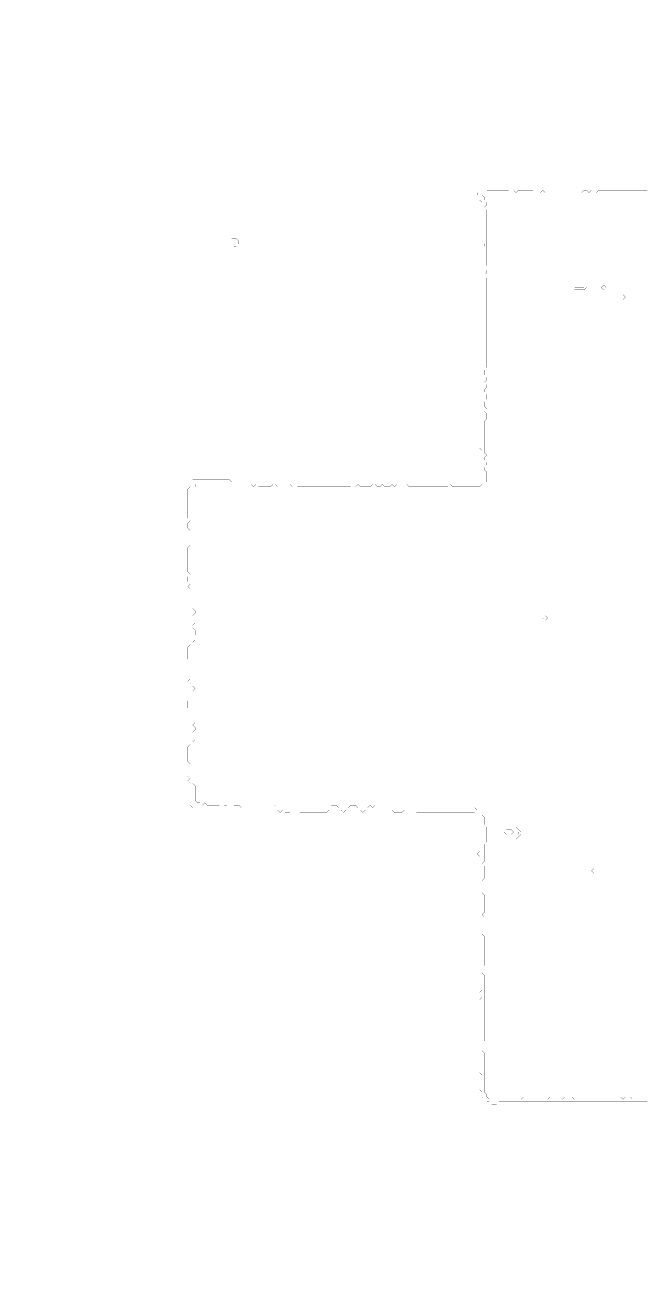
# Model space of a CAD drawing. Header units: metres. Extents: x 0 to 5069, y -5069 to 0.
# Drawn here: x 0 to 2535, y -5069 to 0 of the extents above; entities that cross this region are included whole.
import ezdxf

# ---------------------------------------------------------------- set-up
doc = ezdxf.new("R2010")
doc.units = ezdxf.units.M
doc.layers.add('conductor', color=1, linetype='Continuous')
doc.layers.add('substrate', color=5, linetype='Continuous')

msp = doc.modelspace()

# ---------------------------------------------------------------- linework, layer by layer
at = {"layer": 'conductor', "const_width": 0.5}
msp.add_lwpolyline([(2539.5, -674.6), (2529.6, -674.6), (2519.7, -674.6), (2509.7, -674.6), (2499.8, -674.6), (2489.9, -674.6), (2480, -674.6), (2470.1, -674.6), (2460.1, -674.6), (2450.2, -674.6), (2440.3, -674.6), (2430.4, -674.6), (2420.5, -674.6), (2410.5, -674.6), (2400.6, -674.6), (2390.7, -674.6), (2380.8, -674.6), (2370.9, -674.6), (2360.9, -674.6), (2351, -674.6), (2341.1, -674.6), (2331.2, -684.5), (2321.3, -684.5), (2311.3, -674.6), (2301.4, -684.5), (2291.5, -674.6), (2281.6, -674.6), (2271.7, -684.5), (2261.7, -684.5), (2251.8, -684.5), (2241.9, -684.5), (2232, -684.5), (2222.1, -684.5), (2212.1, -684.5), (2202.2, -684.5), (2192.3, -684.5), (2182.4, -684.5), (2172.5, -684.5), (2162.5, -684.5), (2152.6, -684.5), (2142.7, -684.5), (2132.8, -674.6), (2122.9, -684.5), (2112.9, -674.6), (2103, -684.5), (2093.1, -684.5), (2083.2, -684.5), (2073.3, -674.6), (2063.3, -674.6), (2053.4, -674.6), (2043.5, -674.6), (2033.6, -674.6), (2023.7, -674.6), (2013.7, -674.6), (2003.8, -684.5), (1993.9, -674.6), (1984, -684.5), (1974.1, -674.6), (1964.1, -674.6), (1954.2, -674.6), (1944.3, -674.6), (1934.4, -674.6), (1924.5, -674.6), (1914.5, -674.6), (1904.6, -674.6), (1894.7, -674.6), (1884.8, -674.6), (1874.9, -684.5), (1864.9, -694.4), (1874.9, -704.3), (1874.9, -714.2), (1884.8, -724.2), (1884.8, -734.1), (1874.9, -744), (1884.8, -753.9), (1884.8, -763.8), (1884.8, -773.8), (1884.8, -783.7), (1884.8, -793.6), (1884.8, -803.5), (1884.8, -813.4), (1884.8, -823.4), (1884.8, -833.3), (1884.8, -843.2), (1884.8, -853.1), (1884.8, -863), (1884.8, -873), (1884.8, -882.9), (1884.8, -892.8), (1884.8, -902.7), (1884.8, -912.6), (1884.8, -922.6), (1884.8, -932.5), (1884.8, -942.4), (1884.8, -952.3), (1884.8, -962.2), (1884.8, -972.2), (1884.8, -982.1), (1874.9, -992), (1884.8, -1001.9), (1884.8, -1011.8), (1874.9, -1021.8), (1884.8, -1031.7), (1884.8, -1041.6), (1884.8, -1051.5), (1884.8, -1061.4), (1884.8, -1071.4), (1884.8, -1081.3), (1884.8, -1091.2), (1884.8, -1101.1), (1884.8, -1111), (1884.8, -1121), (1884.8, -1130.9), (1884.8, -1140.8), (1884.8, -1150.7), (1884.8, -1160.6), (1884.8, -1170.6), (1884.8, -1180.5), (1884.8, -1190.4), (1884.8, -1200.3), (1884.8, -1210.2), (1884.8, -1220.2), (1884.8, -1230.1), (1884.8, -1240), (1884.8, -1249.9), (1884.8, -1259.8), (1884.8, -1269.8), (1884.8, -1279.7), (1884.8, -1289.6), (1884.8, -1299.5), (1884.8, -1309.4), (1884.8, -1319.3), (1884.8, -1329.3), (1884.8, -1339.2), (1884.8, -1349.1), (1884.8, -1359), (1884.8, -1368.9), (1884.8, -1378.9), (1884.8, -1388.8), (1884.8, -1398.7), (1874.9, -1408.6), (1874.9, -1418.5), (1874.9, -1428.5), (1884.8, -1438.4), (1884.8, -1448.3), (1874.9, -1458.2), (1884.8, -1468.1), (1884.8, -1478.1), (1874.9, -1488), (1874.9, -1497.9), (1884.8, -1507.8), (1884.8, -1517.7), (1884.8, -1527.7), (1874.9, -1537.6), (1874.9, -1547.5), (1874.9, -1557.4), (1884.8, -1567.3), (1874.9, -1577.3), (1884.8, -1587.2), (1884.8, -1597.1), (1884.8, -1607), (1874.9, -1616.9), (1874.9, -1626.9), (1874.9, -1636.8), (1874.9, -1646.7), (1874.9, -1656.6), (1874.9, -1666.5), (1874.9, -1676.5), (1874.9, -1686.4), (1874.9, -1696.3), (1874.9, -1706.2), (1874.9, -1716.1), (1874.9, -1726.1), (1874.9, -1736), (1874.9, -1745.9), (1884.8, -1755.8), (1874.9, -1765.7), (1874.9, -1775.7), (1884.8, -1785.6), (1884.8, -1795.5), (1874.9, -1805.4), (1874.9, -1815.3), (1884.8, -1825.3), (1884.8, -1835.2), (1884.8, -1845.1), (1884.8, -1855), (1884.8, -1864.9), (1874.9, -1874.9), (1864.9, -1874.9), (1855, -1884.8), (1845.1, -1884.8), (1835.2, -1884.8), (1825.3, -1884.8), (1815.3, -1884.8), (1805.4, -1884.8), (1795.5, -1884.8), (1785.6, -1884.8), (1775.7, -1884.8), (1765.7, -1884.8), (1755.8, -1884.8), (1745.9, -1884.8), (1736, -1874.9), (1726.1, -1884.8), (1716.1, -1884.8), (1706.2, -1884.8), (1696.3, -1884.8), (1686.4, -1884.8), (1676.5, -1884.8), (1666.5, -1884.8), (1656.6, -1884.8), (1646.7, -1884.8), (1636.8, -1884.8), (1626.9, -1884.8), (1616.9, -1884.8), (1607, -1884.8), (1597.1, -1884.8), (1587.2, -1884.8), (1577.3, -1884.8), (1567.3, -1884.8), (1557.4, -1874.9), (1547.5, -1874.9), (1537.6, -1874.9), (1527.7, -1874.9), (1517.7, -1874.9), (1507.8, -1884.8), (1497.9, -1874.9), (1488, -1884.8), (1478.1, -1884.8), (1468.1, -1884.8), (1458.2, -1874.9), (1448.3, -1884.8), (1438.4, -1884.8), (1428.5, -1874.9), (1418.5, -1874.9), (1408.6, -1884.8), (1398.7, -1884.8), (1388.8, -1884.8), (1378.9, -1884.8), (1368.9, -1884.8), (1359, -1874.9), (1349.1, -1884.8), (1339.2, -1874.9), (1329.3, -1884.8), (1319.3, -1884.8), (1309.4, -1884.8), (1299.5, -1884.8), (1289.6, -1884.8), (1279.7, -1884.8), (1269.8, -1884.8), (1259.8, -1884.8), (1249.9, -1884.8), (1240, -1884.8), (1230.1, -1884.8), (1220.2, -1884.8), (1210.2, -1884.8), (1200.3, -1884.8), (1190.4, -1884.8), (1180.5, -1884.8), (1170.6, -1884.8), (1160.6, -1884.8), (1150.7, -1884.8), (1140.8, -1884.8), (1130.9, -1884.8), (1121, -1884.8), (1111, -1884.8), (1101.1, -1874.9), (1091.2, -1884.8), (1081.3, -1874.9), (1071.4, -1874.9), (1061.4, -1874.9), (1051.5, -1874.9), (1041.6, -1874.9), (1031.7, -1884.8), (1021.8, -1874.9), (1011.8, -1874.9), (1001.9, -1884.8), (992, -1884.8), (982.1, -1884.8), (972.2, -1884.8), (962.2, -1884.8), (952.3, -1884.8), (942.4, -1874.9), (932.5, -1884.8), (922.6, -1874.9), (912.6, -1874.9), (902.7, -1874.9), (892.8, -1874.9), (882.9, -1874.9), (873, -1874.9), (863, -1874.9), (853.1, -1874.9), (843.2, -1874.9), (833.3, -1874.9), (823.4, -1874.9), (813.4, -1874.9), (803.5, -1874.9), (793.6, -1874.9), (783.7, -1874.9), (773.8, -1874.9), (763.8, -1874.9), (753.9, -1874.9), (744, -1874.9), (734.1, -1874.9), (724.2, -1874.9), (714.2, -1874.9), (704.3, -1874.9), (694.4, -1874.9), (694.4, -1884.8), (684.5, -1894.7), (684.5, -1904.6), (684.5, -1914.5), (684.5, -1924.5), (684.5, -1934.4), (684.5, -1944.3), (684.5, -1954.2), (684.5, -1964.1), (684.5, -1974.1), (684.5, -1984), (684.5, -1993.9), (684.5, -2003.8), (684.5, -2013.7), (684.5, -2023.7), (684.5, -2033.6), (684.5, -2043.5), (684.5, -2053.4), (684.5, -2063.3), (684.5, -2073.3), (684.5, -2083.2), (684.5, -2093.1), (684.5, -2103), (684.5, -2112.9), (684.5, -2122.9), (684.5, -2132.8), (684.5, -2142.7), (684.5, -2152.6), (684.5, -2162.5), (684.5, -2172.5), (684.5, -2182.4), (684.5, -2192.3), (684.5, -2202.2), (684.5, -2212.1), (684.5, -2222.1), (684.5, -2232), (684.5, -2241.9), (684.5, -2251.8), (684.5, -2261.7), (684.5, -2271.7), (684.5, -2281.6), (684.5, -2291.5), (684.5, -2301.4), (684.5, -2311.3), (684.5, -2321.3), (684.5, -2331.2), (684.5, -2341.1), (684.5, -2351), (684.5, -2360.9), (684.5, -2370.9), (684.5, -2380.8), (694.4, -2390.7), (694.4, -2400.6), (684.5, -2410.5), (684.5, -2420.5), (684.5, -2430.4), (694.4, -2440.3), (684.5, -2450.2), (684.5, -2460.1), (694.4, -2470.1), (694.4, -2480), (694.4, -2489.9), (684.5, -2499.8), (694.4, -2509.7), (684.5, -2519.7), (684.5, -2529.6), (684.5, -2539.5), (684.5, -2549.4), (684.5, -2559.3), (684.5, -2569.3), (684.5, -2579.2), (684.5, -2589.1), (684.5, -2599), (684.5, -2608.9), (684.5, -2618.9), (684.5, -2628.8), (684.5, -2638.7), (684.5, -2648.6), (684.5, -2658.5), (684.5, -2668.5), (684.5, -2678.4), (684.5, -2688.3), (684.5, -2698.2), (694.4, -2708.1), (684.5, -2718.1), (684.5, -2728), (684.5, -2737.9), (684.5, -2747.8), (684.5, -2757.7), (684.5, -2767.7), (684.5, -2777.6), (684.5, -2787.5), (684.5, -2797.4), (684.5, -2807.3), (684.5, -2817.3), (684.5, -2827.2), (684.5, -2837.1), (694.4, -2847), (684.5, -2856.9), (694.4, -2866.9), (694.4, -2876.8), (684.5, -2886.7), (684.5, -2896.6), (684.5, -2906.5), (694.4, -2916.5), (684.5, -2926.4), (684.5, -2936.3), (684.5, -2946.2), (684.5, -2956.1), (684.5, -2966.1), (684.5, -2976), (684.5, -2985.9), (684.5, -2995.8), (684.5, -3005.7), (684.5, -3015.7), (684.5, -3025.6), (684.5, -3035.5), (684.5, -3045.4), (684.5, -3055.3), (684.5, -3065.3), (684.5, -3075.2), (684.5, -3085.1), (684.5, -3095), (694.4, -3104.9), (694.4, -3114.9), (694.4, -3124.8), (694.4, -3134.7), (694.4, -3144.6), (694.4, -3154.5), (694.4, -3164.5), (704.3, -3174.4), (714.2, -3174.4), (724.2, -3184.3), (734.1, -3174.4), (744, -3184.3), (753.9, -3184.3), (763.8, -3184.3), (773.8, -3184.3), (783.7, -3184.3), (793.6, -3184.3), (803.5, -3194.2), (813.4, -3184.3), (823.4, -3184.3), (833.3, -3194.2), (843.2, -3194.2), (853.1, -3184.3), (863, -3184.3), (873, -3184.3), (882.9, -3194.2), (892.8, -3194.2), (902.7, -3194.2), (912.6, -3194.2), (922.6, -3194.2), (932.5, -3194.2), (942.4, -3194.2), (952.3, -3194.2), (962.2, -3194.2), (972.2, -3194.2), (982.1, -3194.2), (992, -3194.2), (1001.9, -3194.2), (1011.8, -3194.2), (1021.8, -3184.3), (1031.7, -3194.2), (1041.6, -3194.2), (1051.5, -3194.2), (1061.4, -3194.2), (1071.4, -3194.2), (1081.3, -3194.2), (1091.2, -3194.2), (1101.1, -3194.2), (1111, -3194.2), (1121, -3194.2), (1130.9, -3194.2), (1140.8, -3194.2), (1150.7, -3194.2), (1160.6, -3194.2), (1170.6, -3194.2), (1180.5, -3194.2), (1190.4, -3194.2), (1200.3, -3194.2), (1210.2, -3194.2), (1220.2, -3194.2), (1230.1, -3194.2), (1240, -3194.2), (1249.9, -3184.3), (1259.8, -3184.3), (1269.8, -3184.3), (1279.7, -3194.2), (1289.6, -3194.2), (1299.5, -3194.2), (1309.4, -3194.2), (1319.3, -3194.2), (1329.3, -3184.3), (1339.2, -3184.3), (1349.1, -3184.3), (1359, -3194.2), (1368.9, -3194.2), (1378.9, -3194.2), (1388.8, -3194.2), (1398.7, -3194.2), (1408.6, -3184.3), (1418.5, -3194.2), (1428.5, -3184.3), (1438.4, -3194.2), (1448.3, -3194.2), (1458.2, -3194.2), (1468.1, -3194.2), (1478.1, -3194.2), (1488, -3194.2), (1497.9, -3194.2), (1507.8, -3194.2), (1517.7, -3194.2), (1527.7, -3194.2), (1537.6, -3194.2), (1547.5, -3194.2), (1557.4, -3194.2), (1567.3, -3194.2), (1577.3, -3194.2), (1587.2, -3194.2), (1597.1, -3194.2), (1607, -3194.2), (1616.9, -3194.2), (1626.9, -3194.2), (1636.8, -3194.2), (1646.7, -3194.2), (1656.6, -3194.2), (1666.5, -3194.2), (1676.5, -3194.2), (1686.4, -3194.2), (1696.3, -3194.2), (1706.2, -3194.2), (1716.1, -3194.2), (1726.1, -3194.2), (1736, -3194.2), (1745.9, -3194.2), (1755.8, -3194.2), (1765.7, -3194.2), (1775.7, -3194.2), (1785.6, -3194.2), (1795.5, -3194.2), (1805.4, -3194.2), (1815.3, -3194.2), (1825.3, -3194.2), (1835.2, -3194.2), (1845.1, -3204.1), (1855, -3204.1), (1864.9, -3214.1), (1864.9, -3224), (1874.9, -3233.9), (1874.9, -3243.8), (1874.9, -3253.7), (1874.9, -3263.7), (1884.8, -3273.6), (1884.8, -3283.5), (1884.8, -3293.4), (1884.8, -3303.3), (1884.8, -3313.3), (1884.8, -3323.2), (1884.8, -3333.1), (1874.9, -3343), (1874.9, -3352.9), (1874.9, -3362.9), (1874.9, -3372.8), (1874.9, -3382.7), (1874.9, -3392.6), (1874.9, -3402.5), (1874.9, -3412.5), (1864.9, -3422.4), (1874.9, -3432.3), (1874.9, -3442.2), (1874.9, -3452.1), (1874.9, -3462.1), (1874.9, -3472), (1874.9, -3481.9), (1864.9, -3491.8), (1864.9, -3501.7), (1864.9, -3511.7), (1864.9, -3521.6), (1864.9, -3531.5), (1864.9, -3541.4), (1874.9, -3551.3), (1874.9, -3561.3), (1874.9, -3571.2), (1874.9, -3581.1), (1874.9, -3591), (1874.9, -3600.9), (1874.9, -3610.9), (1874.9, -3620.8), (1864.9, -3630.7), (1874.9, -3640.6), (1864.9, -3650.5), (1864.9, -3660.5), (1864.9, -3670.4), (1864.9, -3680.3), (1864.9, -3690.2), (1864.9, -3700.1), (1864.9, -3710.1), (1874.9, -3720), (1874.9, -3729.9), (1874.9, -3739.8), (1874.9, -3749.7), (1874.9, -3759.7), (1874.9, -3769.6), (1874.9, -3779.5), (1874.9, -3789.4), (1874.9, -3799.3), (1874.9, -3809.2), (1874.9, -3819.2), (1874.9, -3829.1), (1874.9, -3839), (1864.9, -3848.9), (1864.9, -3858.8), (1864.9, -3868.8), (1874.9, -3878.7), (1874.9, -3888.6), (1874.9, -3898.5), (1874.9, -3908.4), (1874.9, -3918.4), (1874.9, -3928.3), (1874.9, -3938.2), (1874.9, -3948.1), (1874.9, -3958), (1874.9, -3968), (1874.9, -3977.9), (1874.9, -3987.8), (1874.9, -3997.7), (1874.9, -4007.6), (1874.9, -4017.6), (1874.9, -4027.5), (1874.9, -4037.4), (1874.9, -4047.3), (1874.9, -4057.2), (1874.9, -4067.2), (1874.9, -4077.1), (1874.9, -4087), (1874.9, -4096.9), (1874.9, -4106.8), (1874.9, -4116.8), (1874.9, -4126.7), (1874.9, -4136.6), (1874.9, -4146.5), (1864.9, -4156.4), (1864.9, -4166.4), (1864.9, -4176.3), (1864.9, -4186.2), (1874.9, -4196.1), (1874.9, -4206), (1874.9, -4216), (1874.9, -4225.9), (1874.9, -4235.8), (1874.9, -4245.7), (1874.9, -4255.6), (1874.9, -4265.6), (1874.9, -4275.5), (1874.9, -4285.4), (1874.9, -4295.3), (1874.9, -4305.2), (1874.9, -4315.2), (1874.9, -4325.1), (1874.9, -4335), (1874.9, -4344.9), (1874.9, -4354.8), (1884.8, -4364.8), (1884.8, -4374.7), (1894.7, -4384.6), (1904.6, -4384.6), (1914.5, -4384.6), (1924.5, -4384.6), (1934.4, -4384.6), (1944.3, -4384.6), (1954.2, -4384.6), (1964.1, -4384.6), (1974.1, -4384.6), (1984, -4384.6), (1993.9, -4384.6), (2003.8, -4384.6), (2013.7, -4384.6), (2023.7, -4384.6), (2033.6, -4374.7), (2043.5, -4384.6), (2053.4, -4374.7), (2063.3, -4374.7), (2073.3, -4374.7), (2083.2, -4384.6), (2093.1, -4384.6), (2103, -4384.6), (2112.9, -4384.6), (2122.9, -4384.6), (2132.8, -4384.6), (2142.7, -4374.7), (2152.6, -4384.6), (2162.5, -4384.6), (2172.5, -4384.6), (2182.4, -4384.6), (2192.3, -4384.6), (2202.2, -4374.7), (2212.1, -4374.7), (2222.1, -4374.7), (2232, -4374.7), (2241.9, -4384.6), (2251.8, -4384.6), (2261.7, -4384.6), (2271.7, -4384.6), (2281.6, -4384.6), (2291.5, -4374.7), (2301.4, -4374.7), (2311.3, -4374.7), (2321.3, -4384.6), (2331.2, -4374.7), (2341.1, -4374.7), (2351, -4374.7), (2360.9, -4374.7), (2370.9, -4374.7), (2380.8, -4374.7), (2390.7, -4374.7), (2400.6, -4374.7), (2410.5, -4374.7), (2420.5, -4374.7), (2430.4, -4374.7), (2440.3, -4384.6), (2450.2, -4374.7), (2460.1, -4374.7), (2470.1, -4374.7), (2480, -4384.6), (2489.9, -4374.7), (2499.8, -4374.7), (2509.7, -4374.7), (2519.7, -4374.7), (2529.6, -4374.7), (2539.5, -4374.7)], dxfattribs=at)
for points in [[(2232, -1071.4), (2241.9, -1061.4), (2251.8, -1061.4), (2261.7, -1061.4), (2271.7, -1061.4), (2281.6, -1061.4), (2291.5, -1071.4), (2281.6, -1081.3), (2271.7, -1081.3), (2261.7, -1081.3), (2251.8, -1081.3), (2241.9, -1081.3)], [(2351, -1071.4), (2360.9, -1061.4), (2370.9, -1071.4), (2360.9, -1081.3)], [(2430.4, -1111), (2440.3, -1101.1), (2450.2, -1111), (2440.3, -1121)], [(2112.9, -2420.5), (2122.9, -2410.5), (2132.8, -2420.5), (2122.9, -2430.4)], [(1954.2, -3293.4), (1964.1, -3283.5), (1974.1, -3283.5), (1984, -3283.5), (1993.9, -3293.4), (1984, -3303.3), (1974.1, -3303.3), (1964.1, -3303.3)], [(1993.9, -3283.5), (2003.8, -3273.6), (2013.7, -3283.5), (2023.7, -3293.4), (2023.7, -3303.3), (2013.7, -3313.3), (2003.8, -3323.2), (1993.9, -3313.3), (1993.9, -3303.3), (1993.9, -3293.4)], [(2311.3, -3452.1), (2321.3, -3442.2), (2331.2, -3452.1), (2321.3, -3462.1)]]:
    msp.add_lwpolyline(points, close=True, dxfattribs=at)
at = {"layer": 'substrate', "const_width": 0.5}
for points in [[(2539.5, 0), (2529.6, 0), (2519.7, 0), (2509.7, 0), (2499.8, 0), (2489.9, 0), (2480, 0), (2470.1, 0), (2460.1, 0), (2450.2, 0), (2440.3, 0), (2430.4, 0), (2420.5, 0), (2410.5, 0), (2400.6, 0), (2390.7, 0), (2380.8, 0), (2370.9, 0), (2360.9, 0), (2351, 0), (2341.1, 0), (2331.2, 0), (2321.3, 0), (2311.3, 0), (2301.4, 0), (2291.5, 0), (2281.6, 0), (2271.7, 0), (2261.7, 0), (2251.8, 0), (2241.9, 0), (2232, 0), (2222.1, 0), (2212.1, 0), (2202.2, 0), (2192.3, 0), (2182.4, 0), (2172.5, 0), (2162.5, 0), (2152.6, 0), (2142.7, 0), (2132.8, 0), (2122.9, 0), (2112.9, 0), (2103, 0), (2093.1, 0), (2083.2, 0), (2073.3, 0), (2063.3, 0), (2053.4, 0), (2043.5, 0), (2033.6, 0), (2023.7, 0), (2013.7, 0), (2003.8, 0), (1993.9, 0), (1984, 0), (1974.1, 0), (1964.1, 0), (1954.2, 0), (1944.3, 0), (1934.4, 0), (1924.5, 0), (1914.5, 0), (1904.6, 0), (1894.7, 0), (1884.8, 0), (1874.9, 0), (1864.9, 0), (1855, 0), (1845.1, 0), (1835.2, 0), (1825.3, 0), (1815.3, 0), (1805.4, 0), (1795.5, 0), (1785.6, 0), (1775.7, 0), (1765.7, 0), (1755.8, 0), (1745.9, 0), (1736, 0), (1726.1, 0), (1716.1, 0), (1706.2, 0), (1696.3, 0), (1686.4, 0), (1676.5, 0), (1666.5, 0), (1656.6, 0), (1646.7, 0), (1636.8, 0), (1626.9, 0), (1616.9, 0), (1607, 0), (1597.1, 0), (1587.2, 0), (1577.3, 0), (1567.3, 0), (1557.4, 0), (1547.5, 0), (1537.6, 0), (1527.7, 0), (1517.7, 0), (1507.8, 0), (1497.9, 0), (1488, 0), (1478.1, 0), (1468.1, 0), (1458.2, 0), (1448.3, 0), (1438.4, 0), (1428.5, 0), (1418.5, 0), (1408.6, 0), (1398.7, 0), (1388.8, 0), (1378.9, 0), (1368.9, 0), (1359, 0), (1349.1, 0), (1339.2, 0), (1329.3, 0), (1319.3, 0), (1309.4, 0), (1299.5, 0), (1289.6, 0), (1279.7, 0), (1269.8, 0), (1259.8, 0), (1249.9, 0), (1240, 0), (1230.1, 0), (1220.2, 0), (1210.2, 0), (1200.3, 0), (1190.4, 0), (1180.5, 0), (1170.6, 0), (1160.6, 0), (1150.7, 0), (1140.8, 0), (1130.9, 0), (1121, 0), (1111, 0), (1101.1, 0), (1091.2, 0), (1081.3, 0), (1071.4, 0), (1061.4, 0), (1051.5, 0), (1041.6, 0), (1031.7, 0), (1021.8, 0), (1011.8, 0), (1001.9, 0), (992, 0), (982.1, 0), (972.2, 0), (962.2, 0), (952.3, 0), (942.4, 0), (932.5, 0), (922.6, 0), (912.6, 0), (902.7, 0), (892.8, 0), (882.9, 0), (873, 0), (863, 0), (853.1, 0), (843.2, 0), (833.3, 0), (823.4, 0), (813.4, 0), (803.5, 0), (793.6, 0), (783.7, 0), (773.8, 0), (763.8, 0), (753.9, 0), (744, 0), (734.1, 0), (724.2, 0), (714.2, 0), (704.3, 0), (694.4, 0), (684.5, 0), (674.6, 0), (664.6, 0), (654.7, 0), (644.8, 0), (634.9, 0), (625, 0), (615, 0), (605.1, 0), (595.2, 0), (585.3, 0), (575.4, 0), (565.4, 0), (555.5, 0), (545.6, 0), (535.7, 0), (525.8, 0), (515.8, 0), (505.9, 0), (496, 0), (486.1, 0), (476.2, 0), (466.2, 0), (456.3, 0), (446.4, 0), (436.5, 0), (426.6, 0), (416.6, 0), (406.7, 0), (396.8, 0), (386.9, 0), (377, 0), (367, 0), (357.1, 0), (347.2, 0), (337.3, 0), (327.4, 0), (317.4, 0), (307.5, 0), (297.6, 0), (287.7, 0), (277.8, 0), (267.8, 0), (257.9, 0), (248, 0), (238.1, 0), (228.2, 0), (218.2, 0), (208.3, 0), (198.4, 0), (188.5, 0), (178.6, 0), (168.6, 0), (158.7, 0), (148.8, 0), (138.9, 0), (129, 0), (119, 0), (109.1, 0), (99.2, 0), (89.3, 0), (79.4, 0), (69.4, 0), (59.5, 0), (49.6, 0), (39.7, 0), (29.8, 0), (19.8, 0), (9.9, 0), (0, 0), (0, -9.9), (0, -19.8), (0, -29.8), (0, -39.7), (0, -49.6), (0, -59.5), (0, -69.4), (0, -79.4), (0, -89.3), (0, -99.2), (0, -109.1), (0, -119), (0, -129), (0, -138.9), (0, -148.8), (0, -158.7), (0, -168.6), (0, -178.6), (0, -188.5), (0, -198.4), (0, -208.3), (0, -218.2), (0, -228.2), (0, -238.1), (0, -248), (0, -257.9), (0, -267.8), (0, -277.8), (0, -287.7), (0, -297.6), (0, -307.5), (0, -317.4), (0, -327.4), (0, -337.3), (0, -347.2), (0, -357.1), (0, -367), (0, -377), (0, -386.9), (0, -396.8), (0, -406.7), (0, -416.6), (0, -426.6), (0, -436.5), (0, -446.4), (0, -456.3), (0, -466.2), (0, -476.2), (0, -486.1), (0, -496), (0, -505.9), (0, -515.8), (0, -525.8), (0, -535.7), (0, -545.6), (0, -555.5), (0, -565.4), (0, -575.4), (0, -585.3), (0, -595.2), (0, -605.1), (0, -615), (0, -625), (0, -634.9), (0, -644.8), (0, -654.7), (0, -664.6), (0, -674.6), (0, -684.5), (0, -694.4), (0, -704.3), (0, -714.2), (0, -724.2), (0, -734.1), (0, -744), (0, -753.9), (0, -763.8), (0, -773.8), (0, -783.7), (0, -793.6), (0, -803.5), (0, -813.4), (0, -823.4), (0, -833.3), (0, -843.2), (0, -853.1), (0, -863), (0, -873), (0, -882.9), (0, -892.8), (0, -902.7), (0, -912.6), (0, -922.6), (0, -932.5), (0, -942.4), (0, -952.3), (0, -962.2), (0, -972.2), (0, -982.1), (0, -992), (0, -1001.9), (0, -1011.8), (0, -1021.8), (0, -1031.7), (0, -1041.6), (0, -1051.5), (0, -1061.4), (0, -1071.4), (0, -1081.3), (0, -1091.2), (0, -1101.1), (0, -1111), (0, -1121), (0, -1130.9), (0, -1140.8), (0, -1150.7), (0, -1160.6), (0, -1170.6), (0, -1180.5), (0, -1190.4), (0, -1200.3), (0, -1210.2), (0, -1220.2), (0, -1230.1), (0, -1240), (0, -1249.9), (0, -1259.8), (0, -1269.8), (0, -1279.7), (0, -1289.6), (0, -1299.5), (0, -1309.4), (0, -1319.3), (0, -1329.3), (0, -1339.2), (0, -1349.1), (0, -1359), (0, -1368.9), (0, -1378.9), (0, -1388.8), (0, -1398.7), (0, -1408.6), (0, -1418.5), (0, -1428.5), (0, -1438.4), (0, -1448.3), (0, -1458.2), (0, -1468.1), (0, -1478.1), (0, -1488), (0, -1497.9), (0, -1507.8), (0, -1517.7), (0, -1527.7), (0, -1537.6), (0, -1547.5), (0, -1557.4), (0, -1567.3), (0, -1577.3), (0, -1587.2), (0, -1597.1), (0, -1607), (0, -1616.9), (0, -1626.9), (0, -1636.8), (0, -1646.7), (0, -1656.6), (0, -1666.5), (0, -1676.5), (0, -1686.4), (0, -1696.3), (0, -1706.2), (0, -1716.1), (0, -1726.1), (0, -1736), (0, -1745.9), (0, -1755.8), (0, -1765.7), (0, -1775.7), (0, -1785.6), (0, -1795.5), (0, -1805.4), (0, -1815.3), (0, -1825.3), (0, -1835.2), (0, -1845.1), (0, -1855), (0, -1864.9), (0, -1874.9), (0, -1884.8), (0, -1894.7), (0, -1904.6), (0, -1914.5), (0, -1924.5), (0, -1934.4), (0, -1944.3), (0, -1954.2), (0, -1964.1), (0, -1974.1), (0, -1984), (0, -1993.9), (0, -2003.8), (0, -2013.7), (0, -2023.7), (0, -2033.6), (0, -2043.5), (0, -2053.4), (0, -2063.3), (0, -2073.3), (0, -2083.2), (0, -2093.1), (0, -2103), (0, -2112.9), (0, -2122.9), (0, -2132.8), (0, -2142.7), (0, -2152.6), (0, -2162.5), (0, -2172.5), (0, -2182.4), (0, -2192.3), (0, -2202.2), (0, -2212.1), (0, -2222.1), (0, -2232), (0, -2241.9), (0, -2251.8), (0, -2261.7), (0, -2271.7), (0, -2281.6), (0, -2291.5), (0, -2301.4), (0, -2311.3), (0, -2321.3), (0, -2331.2), (0, -2341.1), (0, -2351), (0, -2360.9), (0, -2370.9), (0, -2380.8), (0, -2390.7), (0, -2400.6), (0, -2410.5), (0, -2420.5), (0, -2430.4), (0, -2440.3), (0, -2450.2), (0, -2460.1), (0, -2470.1), (0, -2480), (0, -2489.9), (0, -2499.8), (0, -2509.7), (0, -2519.7), (0, -2529.6), (0, -2539.5), (0, -2549.4), (0, -2559.3), (0, -2569.3), (0, -2579.2), (0, -2589.1), (0, -2599), (0, -2608.9), (0, -2618.9), (0, -2628.8), (0, -2638.7), (0, -2648.6), (0, -2658.5), (0, -2668.5), (0, -2678.4), (0, -2688.3), (0, -2698.2), (0, -2708.1), (0, -2718.1), (0, -2728), (0, -2737.9), (0, -2747.8), (0, -2757.7), (0, -2767.7), (0, -2777.6), (0, -2787.5), (0, -2797.4), (0, -2807.3), (0, -2817.3), (0, -2827.2), (0, -2837.1), (0, -2847), (0, -2856.9), (0, -2866.9), (0, -2876.8), (0, -2886.7), (0, -2896.6), (0, -2906.5), (0, -2916.5), (0, -2926.4), (0, -2936.3), (0, -2946.2), (0, -2956.1), (0, -2966.1), (0, -2976), (0, -2985.9), (0, -2995.8), (0, -3005.7), (0, -3015.7), (0, -3025.6), (0, -3035.5), (0, -3045.4), (0, -3055.3), (0, -3065.3), (0, -3075.2), (0, -3085.1), (0, -3095), (0, -3104.9), (0, -3114.9), (0, -3124.8), (0, -3134.7), (0, -3144.6), (0, -3154.5), (0, -3164.5), (0, -3174.4), (0, -3184.3), (0, -3194.2), (0, -3204.1), (0, -3214.1), (0, -3224), (0, -3233.9), (0, -3243.8), (0, -3253.7), (0, -3263.7), (0, -3273.6), (0, -3283.5), (0, -3293.4), (0, -3303.3), (0, -3313.3), (0, -3323.2), (0, -3333.1), (0, -3343), (0, -3352.9), (0, -3362.9), (0, -3372.8), (0, -3382.7), (0, -3392.6), (0, -3402.5), (0, -3412.5), (0, -3422.4), (0, -3432.3), (0, -3442.2), (0, -3452.1), (0, -3462.1), (0, -3472), (0, -3481.9), (0, -3491.8), (0, -3501.7), (0, -3511.7), (0, -3521.6), (0, -3531.5), (0, -3541.4), (0, -3551.3), (0, -3561.3), (0, -3571.2), (0, -3581.1), (0, -3591), (0, -3600.9), (0, -3610.9), (0, -3620.8), (0, -3630.7), (0, -3640.6), (0, -3650.5), (0, -3660.5), (0, -3670.4), (0, -3680.3), (0, -3690.2), (0, -3700.1), (0, -3710.1), (0, -3720), (0, -3729.9), (0, -3739.8), (0, -3749.7), (0, -3759.7), (0, -3769.6), (0, -3779.5), (0, -3789.4), (0, -3799.3), (0, -3809.2), (0, -3819.2), (0, -3829.1), (0, -3839), (0, -3848.9), (0, -3858.8), (0, -3868.8), (0, -3878.7), (0, -3888.6), (0, -3898.5), (0, -3908.4), (0, -3918.4), (0, -3928.3), (0, -3938.2), (0, -3948.1), (0, -3958), (0, -3968), (0, -3977.9), (0, -3987.8), (0, -3997.7), (0, -4007.6), (0, -4017.6), (0, -4027.5), (0, -4037.4), (0, -4047.3), (0, -4057.2), (0, -4067.2), (0, -4077.1), (0, -4087), (0, -4096.9), (0, -4106.8), (0, -4116.8), (0, -4126.7), (0, -4136.6), (0, -4146.5), (0, -4156.4), (0, -4166.4), (0, -4176.3), (0, -4186.2), (0, -4196.1), (0, -4206), (0, -4216), (0, -4225.9), (0, -4235.8), (0, -4245.7), (0, -4255.6), (0, -4265.6), (0, -4275.5), (0, -4285.4), (0, -4295.3), (0, -4305.2), (0, -4315.2), (0, -4325.1), (0, -4335), (0, -4344.9), (0, -4354.8), (0, -4364.8), (0, -4374.7), (0, -4384.6), (0, -4394.5), (0, -4404.4), (0, -4414.4), (0, -4424.3), (0, -4434.2), (0, -4444.1), (0, -4454), (0, -4464), (0, -4473.9), (0, -4483.8), (0, -4493.7), (0, -4503.6), (0, -4513.6), (0, -4523.5), (0, -4533.4), (0, -4543.3), (0, -4553.2), (0, -4563.2), (0, -4573.1), (0, -4583), (0, -4592.9), (0, -4602.8), (0, -4612.8), (0, -4622.7), (0, -4632.6), (0, -4642.5), (0, -4652.4), (0, -4662.4), (0, -4672.3), (0, -4682.2), (0, -4692.1), (0, -4702), (0, -4712), (0, -4721.9), (0, -4731.8), (0, -4741.7), (0, -4751.6), (0, -4761.6), (0, -4771.5), (0, -4781.4), (0, -4791.3), (0, -4801.2), (0, -4811.2), (0, -4821.1), (0, -4831), (0, -4840.9), (0, -4850.8), (0, -4860.8), (0, -4870.7), (0, -4880.6), (0, -4890.5), (0, -4900.4), (0, -4910.4), (0, -4920.3), (0, -4930.2), (0, -4940.1), (0, -4950), (0, -4960), (0, -4969.9), (0, -4979.8), (0, -4989.7), (0, -4999.6), (0, -5009.6), (0, -5019.5), (0, -5029.4), (0, -5039.3), (0, -5049.2), (0, -5059.2), (0, -5069.1), (9.9, -5069.1), (19.8, -5069.1), (29.8, -5069.1), (39.7, -5069.1), (49.6, -5069.1), (59.5, -5069.1), (69.4, -5069.1), (79.4, -5069.1), (89.3, -5069.1), (99.2, -5069.1), (109.1, -5069.1), (119, -5069.1), (129, -5069.1), (138.9, -5069.1), (148.8, -5069.1), (158.7, -5069.1), (168.6, -5069.1), (178.6, -5069.1), (188.5, -5069.1), (198.4, -5069.1), (208.3, -5069.1), (218.2, -5069.1), (228.2, -5069.1), (238.1, -5069.1), (248, -5069.1), (257.9, -5069.1), (267.8, -5069.1), (277.8, -5069.1), (287.7, -5069.1), (297.6, -5069.1), (307.5, -5069.1), (317.4, -5069.1), (327.4, -5069.1), (337.3, -5069.1), (347.2, -5069.1), (357.1, -5069.1), (367, -5069.1), (377, -5069.1), (386.9, -5069.1), (396.8, -5069.1), (406.7, -5069.1), (416.6, -5069.1), (426.6, -5069.1), (436.5, -5069.1), (446.4, -5069.1), (456.3, -5069.1), (466.2, -5069.1), (476.2, -5069.1), (486.1, -5069.1), (496, -5069.1), (505.9, -5069.1), (515.8, -5069.1), (525.8, -5069.1), (535.7, -5069.1), (545.6, -5069.1), (555.5, -5069.1), (565.4, -5069.1), (575.4, -5069.1), (585.3, -5069.1), (595.2, -5069.1), (605.1, -5069.1), (615, -5069.1), (625, -5069.1), (634.9, -5069.1), (644.8, -5069.1), (654.7, -5069.1), (664.6, -5069.1), (674.6, -5069.1), (684.5, -5069.1), (694.4, -5069.1), (704.3, -5069.1), (714.2, -5069.1), (724.2, -5069.1), (734.1, -5069.1), (744, -5069.1), (753.9, -5069.1), (763.8, -5069.1), (773.8, -5069.1), (783.7, -5069.1), (793.6, -5069.1), (803.5, -5069.1), (813.4, -5069.1), (823.4, -5069.1), (833.3, -5069.1), (843.2, -5069.1), (853.1, -5069.1), (863, -5069.1), (873, -5069.1), (882.9, -5069.1), (892.8, -5069.1), (902.7, -5069.1), (912.6, -5069.1), (922.6, -5069.1), (932.5, -5069.1), (942.4, -5069.1), (952.3, -5069.1), (962.2, -5069.1), (972.2, -5069.1), (982.1, -5069.1), (992, -5069.1), (1001.9, -5069.1), (1011.8, -5069.1), (1021.8, -5069.1), (1031.7, -5069.1), (1041.6, -5069.1), (1051.5, -5069.1), (1061.4, -5069.1), (1071.4, -5069.1), (1081.3, -5069.1), (1091.2, -5069.1), (1101.1, -5069.1), (1111, -5069.1), (1121, -5069.1), (1130.9, -5069.1), (1140.8, -5069.1), (1150.7, -5069.1), (1160.6, -5069.1), (1170.6, -5069.1), (1180.5, -5069.1), (1190.4, -5069.1), (1200.3, -5069.1), (1210.2, -5069.1), (1220.2, -5069.1), (1230.1, -5069.1), (1240, -5069.1), (1249.9, -5069.1), (1259.8, -5069.1), (1269.8, -5069.1), (1279.7, -5069.1), (1289.6, -5069.1), (1299.5, -5069.1), (1309.4, -5069.1), (1319.3, -5069.1), (1329.3, -5069.1), (1339.2, -5069.1), (1349.1, -5069.1), (1359, -5069.1), (1368.9, -5069.1), (1378.9, -5069.1), (1388.8, -5069.1), (1398.7, -5069.1), (1408.6, -5069.1), (1418.5, -5069.1), (1428.5, -5069.1), (1438.4, -5069.1), (1448.3, -5069.1), (1458.2, -5069.1), (1468.1, -5069.1), (1478.1, -5069.1), (1488, -5069.1), (1497.9, -5069.1), (1507.8, -5069.1), (1517.7, -5069.1), (1527.7, -5069.1), (1537.6, -5069.1), (1547.5, -5069.1), (1557.4, -5069.1), (1567.3, -5069.1), (1577.3, -5069.1), (1587.2, -5069.1), (1597.1, -5069.1), (1607, -5069.1), (1616.9, -5069.1), (1626.9, -5069.1), (1636.8, -5069.1), (1646.7, -5069.1), (1656.6, -5069.1), (1666.5, -5069.1), (1676.5, -5069.1), (1686.4, -5069.1), (1696.3, -5069.1), (1706.2, -5069.1), (1716.1, -5069.1), (1726.1, -5069.1), (1736, -5069.1), (1745.9, -5069.1), (1755.8, -5069.1), (1765.7, -5069.1), (1775.7, -5069.1), (1785.6, -5069.1), (1795.5, -5069.1), (1805.4, -5069.1), (1815.3, -5069.1), (1825.3, -5069.1), (1835.2, -5069.1), (1845.1, -5069.1), (1855, -5069.1), (1864.9, -5069.1), (1874.9, -5069.1), (1884.8, -5069.1), (1894.7, -5069.1), (1904.6, -5069.1), (1914.5, -5069.1), (1924.5, -5069.1), (1934.4, -5069.1), (1944.3, -5069.1), (1954.2, -5069.1), (1964.1, -5069.1), (1974.1, -5069.1), (1984, -5069.1), (1993.9, -5069.1), (2003.8, -5069.1), (2013.7, -5069.1), (2023.7, -5069.1), (2033.6, -5069.1), (2043.5, -5069.1), (2053.4, -5069.1), (2063.3, -5069.1), (2073.3, -5069.1), (2083.2, -5069.1), (2093.1, -5069.1), (2103, -5069.1), (2112.9, -5069.1), (2122.9, -5069.1), (2132.8, -5069.1), (2142.7, -5069.1), (2152.6, -5069.1), (2162.5, -5069.1), (2172.5, -5069.1), (2182.4, -5069.1), (2192.3, -5069.1), (2202.2, -5069.1), (2212.1, -5069.1), (2222.1, -5069.1), (2232, -5069.1), (2241.9, -5069.1), (2251.8, -5069.1), (2261.7, -5069.1), (2271.7, -5069.1), (2281.6, -5069.1), (2291.5, -5069.1), (2301.4, -5069.1), (2311.3, -5069.1), (2321.3, -5069.1), (2331.2, -5069.1), (2341.1, -5069.1), (2351, -5069.1), (2360.9, -5069.1), (2370.9, -5069.1), (2380.8, -5069.1), (2390.7, -5069.1), (2400.6, -5069.1), (2410.5, -5069.1), (2420.5, -5069.1), (2430.4, -5069.1), (2440.3, -5069.1), (2450.2, -5069.1), (2460.1, -5069.1), (2470.1, -5069.1), (2480, -5069.1), (2489.9, -5069.1), (2499.8, -5069.1), (2509.7, -5069.1), (2519.7, -5069.1), (2529.6, -5069.1), (2539.5, -5069.1)], [(2539.5, -4394.5), (2529.6, -4394.5), (2519.7, -4394.5), (2509.7, -4394.5), (2499.8, -4394.5), (2489.9, -4394.5), (2480, -4394.5), (2470.1, -4394.5), (2460.1, -4394.5), (2450.2, -4394.5), (2440.3, -4394.5), (2430.4, -4394.5), (2420.5, -4394.5), (2410.5, -4394.5), (2400.6, -4394.5), (2390.7, -4394.5), (2380.8, -4394.5), (2370.9, -4394.5), (2360.9, -4394.5), (2351, -4394.5), (2341.1, -4394.5), (2331.2, -4394.5), (2321.3, -4394.5), (2311.3, -4394.5), (2301.4, -4394.5), (2291.5, -4394.5), (2281.6, -4394.5), (2271.7, -4394.5), (2261.7, -4394.5), (2251.8, -4394.5), (2241.9, -4394.5), (2232, -4394.5), (2222.1, -4394.5), (2212.1, -4394.5), (2202.2, -4394.5), (2192.3, -4394.5), (2182.4, -4394.5), (2172.5, -4394.5), (2162.5, -4394.5), (2152.6, -4394.5), (2142.7, -4394.5), (2132.8, -4394.5), (2122.9, -4394.5), (2112.9, -4394.5), (2103, -4394.5), (2093.1, -4394.5), (2083.2, -4394.5), (2073.3, -4394.5), (2063.3, -4394.5), (2053.4, -4394.5), (2043.5, -4394.5), (2033.6, -4394.5), (2023.7, -4394.5), (2013.7, -4394.5), (2003.8, -4394.5), (1993.9, -4394.5), (1984, -4394.5), (1974.1, -4394.5), (1964.1, -4394.5), (1954.2, -4394.5), (1944.3, -4394.5), (1934.4, -4394.5), (1924.5, -4404.4), (1914.5, -4404.4), (1904.6, -4404.4), (1894.7, -4394.5), (1884.8, -4394.5), (1874.9, -4384.6), (1864.9, -4374.7), (1864.9, -4364.8), (1864.9, -4354.8), (1855, -4344.9), (1855, -4335), (1864.9, -4325.1), (1864.9, -4315.2), (1864.9, -4305.2), (1864.9, -4295.3), (1864.9, -4285.4), (1855, -4275.5), (1855, -4265.6), (1855, -4255.6), (1855, -4245.7), (1855, -4235.8), (1855, -4225.9), (1855, -4216), (1855, -4206), (1855, -4196.1), (1855, -4186.2), (1855, -4176.3), (1855, -4166.4), (1855, -4156.4), (1855, -4146.5), (1855, -4136.6), (1855, -4126.7), (1855, -4116.8), (1855, -4106.8), (1855, -4096.9), (1855, -4087), (1855, -4077.1), (1855, -4067.2), (1855, -4057.2), (1855, -4047.3), (1855, -4037.4), (1855, -4027.5), (1855, -4017.6), (1855, -4007.6), (1855, -3997.7), (1855, -3987.8), (1855, -3977.9), (1864.9, -3968), (1864.9, -3958), (1855, -3948.1), (1864.9, -3938.2), (1864.9, -3928.3), (1855, -3918.4), (1855, -3908.4), (1855, -3898.5), (1855, -3888.6), (1855, -3878.7), (1855, -3868.8), (1855, -3858.8), (1855, -3848.9), (1855, -3839), (1855, -3829.1), (1855, -3819.2), (1855, -3809.2), (1855, -3799.3), (1855, -3789.4), (1855, -3779.5), (1855, -3769.6), (1855, -3759.7), (1855, -3749.7), (1855, -3739.8), (1855, -3729.9), (1855, -3720), (1855, -3710.1), (1855, -3700.1), (1855, -3690.2), (1855, -3680.3), (1855, -3670.4), (1855, -3660.5), (1855, -3650.5), (1855, -3640.6), (1855, -3630.7), (1855, -3620.8), (1855, -3610.9), (1855, -3600.9), (1855, -3591), (1855, -3581.1), (1855, -3571.2), (1855, -3561.3), (1855, -3551.3), (1855, -3541.4), (1855, -3531.5), (1855, -3521.6), (1855, -3511.7), (1855, -3501.7), (1855, -3491.8), (1855, -3481.9), (1855, -3472), (1855, -3462.1), (1855, -3452.1), (1855, -3442.2), (1855, -3432.3), (1855, -3422.4), (1855, -3412.5), (1855, -3402.5), (1855, -3392.6), (1845.1, -3382.7), (1855, -3372.8), (1855, -3362.9), (1855, -3352.9), (1864.9, -3343), (1864.9, -3333.1), (1864.9, -3323.2), (1864.9, -3313.3), (1864.9, -3303.3), (1864.9, -3293.4), (1864.9, -3283.5), (1864.9, -3273.6), (1864.9, -3263.7), (1864.9, -3253.7), (1855, -3243.8), (1855, -3233.9), (1855, -3224), (1845.1, -3224), (1835.2, -3214.1), (1825.3, -3214.1), (1815.3, -3214.1), (1805.4, -3214.1), (1795.5, -3214.1), (1785.6, -3214.1), (1775.7, -3214.1), (1765.7, -3214.1), (1755.8, -3214.1), (1745.9, -3214.1), (1736, -3214.1), (1726.1, -3214.1), (1716.1, -3214.1), (1706.2, -3214.1), (1696.3, -3214.1), (1686.4, -3214.1), (1676.5, -3214.1), (1666.5, -3214.1), (1656.6, -3214.1), (1646.7, -3214.1), (1636.8, -3214.1), (1626.9, -3214.1), (1616.9, -3214.1), (1607, -3214.1), (1597.1, -3214.1), (1587.2, -3204.1), (1577.3, -3204.1), (1567.3, -3204.1), (1557.4, -3204.1), (1547.5, -3204.1), (1537.6, -3214.1), (1527.7, -3214.1), (1517.7, -3214.1), (1507.8, -3214.1), (1497.9, -3204.1), (1488, -3204.1), (1478.1, -3204.1), (1468.1, -3204.1), (1458.2, -3204.1), (1448.3, -3204.1), (1438.4, -3204.1), (1428.5, -3204.1), (1418.5, -3204.1), (1408.6, -3204.1), (1398.7, -3204.1), (1388.8, -3204.1), (1378.9, -3214.1), (1368.9, -3204.1), (1359, -3214.1), (1349.1, -3204.1), (1339.2, -3204.1), (1329.3, -3204.1), (1319.3, -3214.1), (1309.4, -3204.1), (1299.5, -3214.1), (1289.6, -3204.1), (1279.7, -3204.1), (1269.8, -3204.1), (1259.8, -3204.1), (1249.9, -3204.1), (1240, -3204.1), (1230.1, -3214.1), (1220.2, -3214.1), (1210.2, -3214.1), (1200.3, -3214.1), (1190.4, -3214.1), (1180.5, -3214.1), (1170.6, -3214.1), (1160.6, -3214.1), (1150.7, -3214.1), (1140.8, -3214.1), (1130.9, -3214.1), (1121, -3214.1), (1111, -3204.1), (1101.1, -3204.1), (1091.2, -3204.1), (1081.3, -3214.1), (1071.4, -3214.1), (1061.4, -3214.1), (1051.5, -3204.1), (1041.6, -3214.1), (1031.7, -3204.1), (1021.8, -3204.1), (1011.8, -3204.1), (1001.9, -3204.1), (992, -3204.1), (982.1, -3204.1), (972.2, -3204.1), (962.2, -3204.1), (952.3, -3204.1), (942.4, -3204.1), (932.5, -3204.1), (922.6, -3204.1), (912.6, -3204.1), (902.7, -3204.1), (892.8, -3204.1), (882.9, -3204.1), (873, -3204.1), (863, -3204.1), (853.1, -3204.1), (843.2, -3204.1), (833.3, -3204.1), (823.4, -3204.1), (813.4, -3204.1), (803.5, -3204.1), (793.6, -3204.1), (783.7, -3204.1), (773.8, -3204.1), (763.8, -3204.1), (753.9, -3204.1), (744, -3204.1), (734.1, -3204.1), (724.2, -3204.1), (714.2, -3204.1), (704.3, -3204.1), (694.4, -3194.2), (684.5, -3194.2), (674.6, -3184.3), (674.6, -3174.4), (674.6, -3164.5), (674.6, -3154.5), (674.6, -3144.6), (674.6, -3134.7), (674.6, -3124.8), (674.6, -3114.9), (674.6, -3104.9), (674.6, -3095), (664.6, -3085.1), (674.6, -3075.2), (664.6, -3065.3), (674.6, -3055.3), (674.6, -3045.4), (674.6, -3035.5), (674.6, -3025.6), (674.6, -3015.7), (664.6, -3005.7), (664.6, -2995.8), (664.6, -2985.9), (664.6, -2976), (664.6, -2966.1), (664.6, -2956.1), (664.6, -2946.2), (674.6, -2936.3), (664.6, -2926.4), (674.6, -2916.5), (674.6, -2906.5), (674.6, -2896.6), (674.6, -2886.7), (674.6, -2876.8), (674.6, -2866.9), (674.6, -2856.9), (674.6, -2847), (674.6, -2837.1), (674.6, -2827.2), (674.6, -2817.3), (674.6, -2807.3), (674.6, -2797.4), (664.6, -2787.5), (664.6, -2777.6), (664.6, -2767.7), (664.6, -2757.7), (674.6, -2747.8), (674.6, -2737.9), (674.6, -2728), (674.6, -2718.1), (674.6, -2708.1), (674.6, -2698.2), (674.6, -2688.3), (664.6, -2678.4), (674.6, -2668.5), (674.6, -2658.5), (674.6, -2648.6), (674.6, -2638.7), (674.6, -2628.8), (674.6, -2618.9), (674.6, -2608.9), (674.6, -2599), (664.6, -2589.1), (664.6, -2579.2), (664.6, -2569.3), (664.6, -2559.3), (664.6, -2549.4), (664.6, -2539.5), (674.6, -2529.6), (674.6, -2519.7), (674.6, -2509.7), (674.6, -2499.8), (674.6, -2489.9), (674.6, -2480), (674.6, -2470.1), (674.6, -2460.1), (674.6, -2450.2), (674.6, -2440.3), (674.6, -2430.4), (674.6, -2420.5), (674.6, -2410.5), (674.6, -2400.6), (674.6, -2390.7), (674.6, -2380.8), (674.6, -2370.9), (674.6, -2360.9), (674.6, -2351), (674.6, -2341.1), (674.6, -2331.2), (674.6, -2321.3), (674.6, -2311.3), (674.6, -2301.4), (664.6, -2291.5), (674.6, -2281.6), (664.6, -2271.7), (664.6, -2261.7), (664.6, -2251.8), (674.6, -2241.9), (664.6, -2232), (664.6, -2222.1), (664.6, -2212.1), (664.6, -2202.2), (664.6, -2192.3), (664.6, -2182.4), (664.6, -2172.5), (664.6, -2162.5), (664.6, -2152.6), (664.6, -2142.7), (664.6, -2132.8), (674.6, -2122.9), (674.6, -2112.9), (674.6, -2103), (674.6, -2093.1), (674.6, -2083.2), (664.6, -2073.3), (674.6, -2063.3), (664.6, -2053.4), (664.6, -2043.5), (664.6, -2033.6), (674.6, -2023.7), (664.6, -2013.7), (664.6, -2003.8), (664.6, -1993.9), (664.6, -1984), (664.6, -1974.1), (664.6, -1964.1), (664.6, -1954.2), (664.6, -1944.3), (664.6, -1934.4), (664.6, -1924.5), (664.6, -1914.5), (664.6, -1904.6), (664.6, -1894.7), (674.6, -1884.8), (674.6, -1874.9), (674.6, -1864.9), (684.5, -1855), (694.4, -1855), (704.3, -1855), (714.2, -1855), (724.2, -1855), (734.1, -1855), (744, -1855), (753.9, -1855), (763.8, -1855), (773.8, -1855), (783.7, -1855), (793.6, -1855), (803.5, -1855), (813.4, -1855), (823.4, -1855), (833.3, -1855), (843.2, -1864.9), (853.1, -1864.9), (863, -1864.9), (873, -1864.9), (882.9, -1864.9), (892.8, -1864.9), (902.7, -1864.9), (912.6, -1864.9), (922.6, -1864.9), (932.5, -1864.9), (942.4, -1864.9), (952.3, -1864.9), (962.2, -1864.9), (972.2, -1864.9), (982.1, -1864.9), (992, -1864.9), (1001.9, -1864.9), (1011.8, -1864.9), (1021.8, -1864.9), (1031.7, -1864.9), (1041.6, -1864.9), (1051.5, -1864.9), (1061.4, -1864.9), (1071.4, -1864.9), (1081.3, -1864.9), (1091.2, -1864.9), (1101.1, -1864.9), (1111, -1864.9), (1121, -1864.9), (1130.9, -1864.9), (1140.8, -1864.9), (1150.7, -1864.9), (1160.6, -1864.9), (1170.6, -1864.9), (1180.5, -1864.9), (1190.4, -1864.9), (1200.3, -1864.9), (1210.2, -1864.9), (1220.2, -1864.9), (1230.1, -1864.9), (1240, -1864.9), (1249.9, -1864.9), (1259.8, -1864.9), (1269.8, -1864.9), (1279.7, -1864.9), (1289.6, -1864.9), (1299.5, -1864.9), (1309.4, -1864.9), (1319.3, -1864.9), (1329.3, -1864.9), (1339.2, -1864.9), (1349.1, -1864.9), (1359, -1864.9), (1368.9, -1864.9), (1378.9, -1864.9), (1388.8, -1864.9), (1398.7, -1864.9), (1408.6, -1864.9), (1418.5, -1864.9), (1428.5, -1864.9), (1438.4, -1864.9), (1448.3, -1864.9), (1458.2, -1864.9), (1468.1, -1864.9), (1478.1, -1864.9), (1488, -1864.9), (1497.9, -1864.9), (1507.8, -1864.9), (1517.7, -1864.9), (1527.7, -1864.9), (1537.6, -1864.9), (1547.5, -1864.9), (1557.4, -1864.9), (1567.3, -1864.9), (1577.3, -1864.9), (1587.2, -1864.9), (1597.1, -1864.9), (1607, -1864.9), (1616.9, -1864.9), (1626.9, -1864.9), (1636.8, -1864.9), (1646.7, -1864.9), (1656.6, -1864.9), (1666.5, -1864.9), (1676.5, -1864.9), (1686.4, -1864.9), (1696.3, -1864.9), (1706.2, -1864.9), (1716.1, -1864.9), (1726.1, -1864.9), (1736, -1864.9), (1745.9, -1864.9), (1755.8, -1864.9), (1765.7, -1864.9), (1775.7, -1864.9), (1785.6, -1864.9), (1795.5, -1864.9), (1805.4, -1864.9), (1815.3, -1864.9), (1825.3, -1864.9), (1835.2, -1864.9), (1845.1, -1864.9), (1855, -1864.9), (1864.9, -1855), (1864.9, -1845.1), (1864.9, -1835.2), (1864.9, -1825.3), (1864.9, -1815.3), (1864.9, -1805.4), (1864.9, -1795.5), (1864.9, -1785.6), (1864.9, -1775.7), (1864.9, -1765.7), (1864.9, -1755.8), (1864.9, -1745.9), (1864.9, -1736), (1855, -1726.1), (1864.9, -1716.1), (1864.9, -1706.2), (1864.9, -1696.3), (1864.9, -1686.4), (1864.9, -1676.5), (1864.9, -1666.5), (1864.9, -1656.6), (1864.9, -1646.7), (1864.9, -1636.8), (1864.9, -1626.9), (1864.9, -1616.9), (1864.9, -1607), (1864.9, -1597.1), (1864.9, -1587.2), (1864.9, -1577.3), (1864.9, -1567.3), (1864.9, -1557.4), (1864.9, -1547.5), (1864.9, -1537.6), (1864.9, -1527.7), (1864.9, -1517.7), (1864.9, -1507.8), (1864.9, -1497.9), (1864.9, -1488), (1864.9, -1478.1), (1864.9, -1468.1), (1864.9, -1458.2), (1864.9, -1448.3), (1864.9, -1438.4), (1864.9, -1428.5), (1864.9, -1418.5), (1864.9, -1408.6), (1864.9, -1398.7), (1864.9, -1388.8), (1864.9, -1378.9), (1864.9, -1368.9), (1864.9, -1359), (1864.9, -1349.1), (1864.9, -1339.2), (1864.9, -1329.3), (1864.9, -1319.3), (1864.9, -1309.4), (1864.9, -1299.5), (1864.9, -1289.6), (1864.9, -1279.7), (1864.9, -1269.8), (1864.9, -1259.8), (1864.9, -1249.9), (1864.9, -1240), (1864.9, -1230.1), (1864.9, -1220.2), (1864.9, -1210.2), (1864.9, -1200.3), (1864.9, -1190.4), (1864.9, -1180.5), (1864.9, -1170.6), (1864.9, -1160.6), (1864.9, -1150.7), (1864.9, -1140.8), (1864.9, -1130.9), (1864.9, -1121), (1864.9, -1111), (1864.9, -1101.1), (1864.9, -1091.2), (1864.9, -1081.3), (1864.9, -1071.4), (1864.9, -1061.4), (1864.9, -1051.5), (1864.9, -1041.6), (1864.9, -1031.7), (1864.9, -1021.8), (1864.9, -1011.8), (1864.9, -1001.9), (1864.9, -992), (1864.9, -982.1), (1864.9, -972.2), (1864.9, -962.2), (1864.9, -952.3), (1864.9, -942.4), (1864.9, -932.5), (1864.9, -922.6), (1864.9, -912.6), (1874.9, -902.7), (1874.9, -892.8), (1864.9, -882.9), (1864.9, -873), (1864.9, -863), (1864.9, -853.1), (1864.9, -843.2), (1864.9, -833.3), (1864.9, -823.4), (1864.9, -813.4), (1864.9, -803.5), (1864.9, -793.6), (1864.9, -783.7), (1864.9, -773.8), (1864.9, -763.8), (1864.9, -753.9), (1864.9, -744), (1864.9, -734.1), (1864.9, -724.2), (1855, -714.2), (1855, -704.3), (1845.1, -694.4), (1845.1, -684.5), (1855, -674.6), (1864.9, -664.6), (1874.9, -664.6), (1884.8, -664.6), (1894.7, -664.6), (1904.6, -664.6), (1914.5, -664.6), (1924.5, -664.6), (1934.4, -664.6), (1944.3, -664.6), (1954.2, -664.6), (1964.1, -664.6), (1974.1, -664.6), (1984, -664.6), (1993.9, -664.6), (2003.8, -664.6), (2013.7, -664.6), (2023.7, -664.6), (2033.6, -664.6), (2043.5, -664.6), (2053.4, -664.6), (2063.3, -664.6), (2073.3, -664.6), (2083.2, -664.6), (2093.1, -664.6), (2103, -664.6), (2112.9, -664.6), (2122.9, -664.6), (2132.8, -664.6), (2142.7, -664.6), (2152.6, -664.6), (2162.5, -664.6), (2172.5, -664.6), (2182.4, -664.6), (2192.3, -664.6), (2202.2, -664.6), (2212.1, -664.6), (2222.1, -664.6), (2232, -664.6), (2241.9, -664.6), (2251.8, -664.6), (2261.7, -664.6), (2271.7, -664.6), (2281.6, -664.6), (2291.5, -664.6), (2301.4, -664.6), (2311.3, -664.6), (2321.3, -664.6), (2331.2, -664.6), (2341.1, -664.6), (2351, -664.6), (2360.9, -664.6), (2370.9, -664.6), (2380.8, -664.6), (2390.7, -664.6), (2400.6, -664.6), (2410.5, -664.6), (2420.5, -664.6), (2430.4, -664.6), (2440.3, -664.6), (2450.2, -664.6), (2460.1, -664.6), (2470.1, -664.6), (2480, -664.6), (2489.9, -664.6), (2499.8, -664.6), (2509.7, -664.6), (2519.7, -664.6), (2529.6, -664.6), (2539.5, -664.6)]]:
    msp.add_lwpolyline(points, dxfattribs=at)
for points in [[(833.3, -882.9), (843.2, -873), (853.1, -873), (863, -873), (873, -882.9), (873, -892.8), (863, -902.7), (853.1, -902.7), (843.2, -892.8)], [(2241.9, -1071.4), (2251.8, -1071.4), (2261.7, -1071.4), (2271.7, -1071.4), (2281.6, -1071.4), (2271.7, -1071.4), (2261.7, -1071.4), (2251.8, -1071.4)], [(2003.8, -3283.5), (2003.8, -3293.4), (2003.8, -3303.3), (2013.7, -3303.3), (2013.7, -3293.4)]]:
    msp.add_lwpolyline(points, close=True, dxfattribs=at)

doc.saveas('drawing.dxf')
